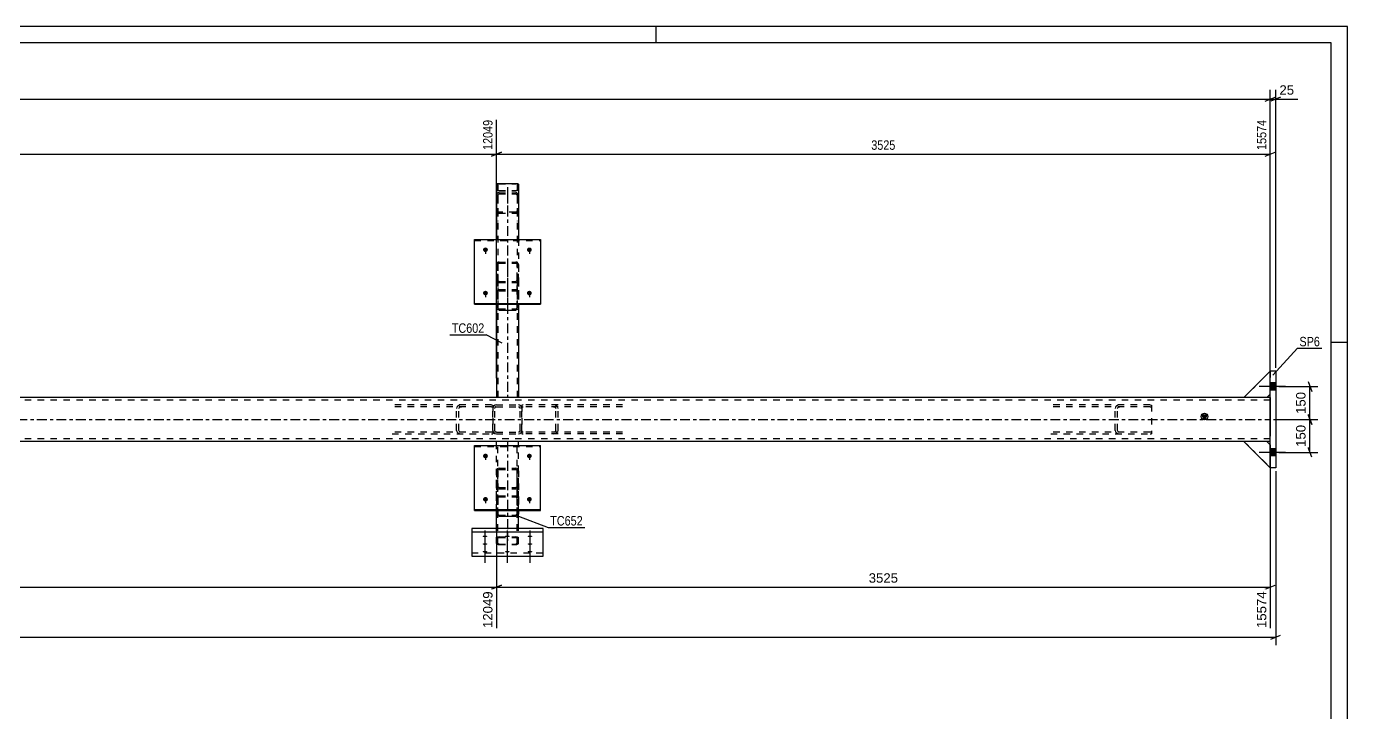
# Model space of a CAD drawing. Header units: millimetres. Extents: x -106 to 1083, y -547 to 294.
# Drawn here: x 681.8 to 1083, y 85.9 to 294.4 of the extents above; entities that cross this region are included whole.
import ezdxf

# ---------------------------------------------------------------- set-up
doc = ezdxf.new("R2010")
doc.units = ezdxf.units.MM
doc.linetypes.add('DXK_LINE_DOT2', pattern=[3.9198, 1.9599, -1.9599])
doc.linetypes.add('DXK_LINE_DOT3', pattern=[5.9187, 2.979, -0.9799, 0.9799, -0.9799])
doc.styles.add('Arial', font='ARIAL.TTF', dxfattribs={"height": 0.2})
doc.styles.add('Arial Narrow', font='ARIALN.TTF', dxfattribs={"height": 0.2})

# ---------------------------------------------------------------- blocks, each defined once
blk = doc.blocks.new('Unknown-761556658-1163')
at = {"color": 5, "linetype": 'Continuous'}
for p, q in [((1083, 294.38), (-106, 294.38)), ((873, 289.38), (873, 294.38)), ((1083, -546.62), (1083, 294.38)), ((1078, 289.38), (-101, 289.38)), ((1078, -541.62), (1078, 289.38)), ((1083, 198.38), (1078, 198.38))]:
    blk.add_line(p, q, dxfattribs=at)
blk = doc.blocks.new('Part-761556658-4941 - 4869')
at = {"color": 7, "linetype": 'DXK_LINE_DOT2'}
for p, q in [((1051.51, 181.66), (1059.51, 189.66)), ((1059.51, 189.66), (1059.51, 182.66)), ((1058.51, 181.66), (1051.51, 181.66)), ((1059.51, 182.66), (1058.51, 181.66))]:
    blk.add_line(p, q, dxfattribs=at)
blk = doc.blocks.new('Bolt-761556658-4873 - 4869')
at = {"linetype": 'Continuous'}
for points in [[(834.51, 163.19), (834.36, 163.21), (834.21, 163.25), (834.08, 163.33), (833.96, 163.42), (833.87, 163.54), (833.81, 163.67), (833.78, 163.81), (833.78, 163.96), (833.81, 164.1), (833.87, 164.23), (833.96, 164.34), (834.08, 164.44), (834.21, 164.51), (834.36, 164.56), (834.51, 164.57), (834.66, 164.56), (834.81, 164.51), (834.94, 164.44), (835.05, 164.34), (835.14, 164.23), (835.21, 164.1), (835.24, 163.96), (835.24, 163.81), (835.21, 163.67), (835.14, 163.54), (835.05, 163.42), (834.94, 163.33), (834.81, 163.25), (834.66, 163.21)], [(834.51, 150.04), (834.36, 150.05), (834.21, 150.1), (834.08, 150.17), (833.96, 150.27), (833.87, 150.38), (833.81, 150.51), (833.78, 150.66), (833.78, 150.8), (833.81, 150.94), (833.87, 151.07), (833.96, 151.19), (834.08, 151.29), (834.21, 151.36), (834.36, 151.4), (834.51, 151.42), (834.66, 151.4), (834.81, 151.36), (834.94, 151.29), (835.05, 151.19), (835.14, 151.07), (835.21, 150.94), (835.24, 150.8), (835.24, 150.66), (835.21, 150.51), (835.14, 150.38), (835.05, 150.27), (834.94, 150.17), (834.81, 150.1), (834.66, 150.05)]]:
    blk.add_hatch(color=1, dxfattribs=at).paths.add_polyline_path(points)
at = {"color": 1, "linetype": 'Continuous'}
for p, q in [((834.51, 164.45), (834.51, 162.68)), ((834.51, 151.3), (834.51, 149.52))]:
    blk.add_line(p, q, dxfattribs=at)
blk = doc.blocks.new('Part-761556658-4938 - 4869')
at = {"linetype": 'Continuous'}
blk.add_hatch(color=2, dxfattribs=at).paths.add_polyline_path([(1039.51, 174.99), (1038.71, 176.39), (1040.31, 176.39)])
at = {"color": 2, "linetype": 'Continuous'}
for p, q in [((1051.51, 181.66), (69.43, 181.66)), ((1059.51, 181.66), (1058.51, 181.66)), ((1059.51, 180.06), (1059.51, 169.92)), ((1039.51, 174.99), (1038.71, 176.39)), ((1038.71, 176.39), (1040.31, 176.39)), ((1040.31, 176.39), (1039.51, 174.99)), ((824.51, 168.32), (431.18, 168.32)), ((1051.51, 168.32), (831.18, 168.32)), ((1059.51, 168.32), (1058.51, 168.32))]:
    blk.add_line(p, q, dxfattribs=at)
at = {"color": 7, "linetype": 'DXK_LINE_DOT2'}
for p, q in [((1059.51, 180.86), (69.43, 180.86)), ((1058.51, 181.66), (1051.51, 181.66)), ((1059.51, 181.66), (1059.51, 180.06)), ((1059.51, 181.66), (1059.51, 181.19)), ((1059.51, 169.12), (69.43, 169.12)), ((1059.51, 168.32), (1059.51, 169.92)), ((831.18, 168.32), (824.51, 168.32)), ((1058.51, 168.32), (1051.51, 168.32))]:
    blk.add_line(p, q, dxfattribs=at)
at = {"color": 7, "linetype": 'DXK_LINE_DOT3'}
blk.add_line((69.43, 174.99), (1059.51, 174.99), dxfattribs=at)
at = {"color": 2, "linetype": 'Continuous'}
blk.add_circle((1039.51, 175.89), 1, dxfattribs=at)
blk = doc.blocks.new('Bolt-761556658-4876 - 4869')
at = {"linetype": 'Continuous'}
for points in [[(834.51, 225.84), (834.36, 225.86), (834.21, 225.9), (834.08, 225.97), (833.96, 226.07), (833.87, 226.19), (833.81, 226.32), (833.78, 226.46), (833.78, 226.6), (833.81, 226.74), (833.87, 226.87), (833.96, 226.99), (834.08, 227.09), (834.21, 227.16), (834.36, 227.2), (834.51, 227.22), (834.66, 227.2), (834.81, 227.16), (834.94, 227.09), (835.05, 226.99), (835.14, 226.87), (835.21, 226.74), (835.24, 226.6), (835.24, 226.46), (835.21, 226.32), (835.14, 226.19), (835.05, 226.07), (834.94, 225.97), (834.81, 225.9), (834.66, 225.86)], [(834.51, 212.69), (834.36, 212.7), (834.21, 212.74), (834.08, 212.82), (833.96, 212.91), (833.87, 213.03), (833.81, 213.16), (833.78, 213.3), (833.78, 213.45), (833.81, 213.59), (833.87, 213.72), (833.96, 213.84), (834.08, 213.93), (834.21, 214), (834.36, 214.05), (834.51, 214.06), (834.66, 214.05), (834.81, 214), (834.94, 213.93), (835.05, 213.84), (835.14, 213.72), (835.21, 213.59), (835.24, 213.45), (835.24, 213.3), (835.21, 213.16), (835.14, 213.03), (835.05, 212.91), (834.94, 212.82), (834.81, 212.74), (834.66, 212.7)]]:
    blk.add_hatch(color=1, dxfattribs=at).paths.add_polyline_path(points)
at = {"color": 1, "linetype": 'Continuous'}
for p, q in [((834.51, 227.1), (834.51, 225.32)), ((834.51, 213.94), (834.51, 212.17))]:
    blk.add_line(p, q, dxfattribs=at)
blk = doc.blocks.new('Part-761556658-4944 - 4869')
at = {"color": 2, "linetype": 'Continuous'}
for p, q in [((1051.51, 181.66), (1059.51, 189.66)), ((1058.51, 181.66), (1051.51, 181.66)), ((1059.51, 182.66), (1058.51, 181.66))]:
    blk.add_line(p, q, dxfattribs=at)
at = {"color": 7, "linetype": 'DXK_LINE_DOT2'}
blk.add_line((1059.51, 182.66), (1059.51, 189.66), dxfattribs=at)
blk = doc.blocks.new('Part-761556658-4947 - 4869')
at = {"color": 7, "linetype": 'DXK_LINE_DOT2'}
for p, q in [((1051.51, 181.66), (1059.51, 189.66)), ((1059.51, 189.66), (1059.51, 182.66)), ((1058.51, 181.66), (1051.51, 181.66)), ((1059.51, 182.66), (1058.51, 181.66))]:
    blk.add_line(p, q, dxfattribs=at)
blk = doc.blocks.new('Bolt-761556658-4885 - 4869')
at = {"linetype": 'Continuous'}
for points in [[(821.17, 225.84), (821.02, 225.86), (820.88, 225.9), (820.74, 225.97), (820.63, 226.07), (820.54, 226.19), (820.48, 226.32), (820.45, 226.46), (820.45, 226.6), (820.48, 226.74), (820.54, 226.87), (820.63, 226.99), (820.74, 227.09), (820.88, 227.16), (821.02, 227.2), (821.17, 227.22), (821.33, 227.2), (821.47, 227.16), (821.61, 227.09), (821.72, 226.99), (821.81, 226.87), (821.87, 226.74), (821.9, 226.6), (821.9, 226.46), (821.87, 226.32), (821.81, 226.19), (821.72, 226.07), (821.61, 225.97), (821.47, 225.9), (821.33, 225.86)], [(821.17, 212.69), (821.02, 212.7), (820.88, 212.74), (820.74, 212.82), (820.63, 212.91), (820.54, 213.03), (820.48, 213.16), (820.45, 213.3), (820.45, 213.45), (820.48, 213.59), (820.54, 213.72), (820.63, 213.84), (820.74, 213.93), (820.88, 214), (821.02, 214.05), (821.17, 214.06), (821.33, 214.05), (821.47, 214), (821.61, 213.93), (821.72, 213.84), (821.81, 213.72), (821.87, 213.59), (821.9, 213.45), (821.9, 213.3), (821.87, 213.16), (821.81, 213.03), (821.72, 212.91), (821.61, 212.82), (821.47, 212.74), (821.33, 212.7)]]:
    blk.add_hatch(color=1, dxfattribs=at).paths.add_polyline_path(points)
at = {"color": 1, "linetype": 'Continuous'}
for p, q in [((821.17, 227.1), (821.17, 225.32)), ((821.17, 213.94), (821.17, 212.17))]:
    blk.add_line(p, q, dxfattribs=at)
blk = doc.blocks.new('Part-761556658-4950 - 4869')
at = {"color": 7, "linetype": 'DXK_LINE_DOT2'}
for p, q in [((1058.51, 168.32), (1051.51, 168.32)), ((1051.51, 168.32), (1059.51, 160.32)), ((1059.51, 167.32), (1058.51, 168.32)), ((1059.51, 160.32), (1059.51, 167.32))]:
    blk.add_line(p, q, dxfattribs=at)
blk = doc.blocks.new('Bolt-761556658-4888 - 4869')
at = {"linetype": 'Continuous'}
for points in [[(821.17, 163.19), (821.02, 163.21), (820.88, 163.25), (820.74, 163.33), (820.63, 163.42), (820.54, 163.54), (820.48, 163.67), (820.45, 163.81), (820.45, 163.96), (820.48, 164.1), (820.54, 164.23), (820.63, 164.34), (820.74, 164.44), (820.88, 164.51), (821.02, 164.56), (821.17, 164.57), (821.33, 164.56), (821.47, 164.51), (821.61, 164.44), (821.72, 164.34), (821.81, 164.23), (821.87, 164.1), (821.9, 163.96), (821.9, 163.81), (821.87, 163.67), (821.81, 163.54), (821.72, 163.42), (821.61, 163.33), (821.47, 163.25), (821.33, 163.21)], [(821.17, 150.04), (821.02, 150.05), (820.88, 150.1), (820.74, 150.17), (820.63, 150.27), (820.54, 150.38), (820.48, 150.51), (820.45, 150.66), (820.45, 150.8), (820.48, 150.94), (820.54, 151.07), (820.63, 151.19), (820.74, 151.29), (820.88, 151.36), (821.02, 151.4), (821.17, 151.42), (821.33, 151.4), (821.47, 151.36), (821.61, 151.29), (821.72, 151.19), (821.81, 151.07), (821.87, 150.94), (821.9, 150.8), (821.9, 150.66), (821.87, 150.51), (821.81, 150.38), (821.72, 150.27), (821.61, 150.17), (821.47, 150.1), (821.33, 150.05)]]:
    blk.add_hatch(color=1, dxfattribs=at).paths.add_polyline_path(points)
at = {"color": 1, "linetype": 'Continuous'}
for p, q in [((821.17, 164.45), (821.17, 162.68)), ((821.17, 151.3), (821.17, 149.52))]:
    blk.add_line(p, q, dxfattribs=at)
blk = doc.blocks.new('Bolt-761556658-4891 - 4869')
at = {"linetype": 'Continuous'}
for points in [[(821.01, 139.73), (821.16, 139.72), (821.31, 139.7), (821.44, 139.68), (821.55, 139.64), (821.64, 139.6), (821.71, 139.55), (821.74, 139.5), (821.74, 139.45), (821.71, 139.4), (821.64, 139.35), (821.55, 139.31), (821.44, 139.27), (821.31, 139.25), (821.16, 139.23), (821.01, 139.22), (820.86, 139.23), (820.71, 139.25), (820.58, 139.27), (820.46, 139.31), (820.37, 139.35), (820.31, 139.4), (820.28, 139.45), (820.28, 139.5), (820.31, 139.55), (820.37, 139.6), (820.46, 139.64), (820.58, 139.68), (820.71, 139.7), (820.86, 139.72)], [(821.01, 137.38), (821.16, 137.37), (821.31, 137.35), (821.44, 137.33), (821.55, 137.29), (821.64, 137.25), (821.71, 137.2), (821.74, 137.15), (821.74, 137.1), (821.71, 137.05), (821.64, 137), (821.55, 136.96), (821.44, 136.92), (821.31, 136.9), (821.16, 136.88), (821.01, 136.88), (820.86, 136.88), (820.71, 136.9), (820.58, 136.92), (820.46, 136.96), (820.37, 137), (820.31, 137.05), (820.28, 137.1), (820.28, 137.15), (820.31, 137.2), (820.37, 137.25), (820.46, 137.29), (820.58, 137.33), (820.71, 137.35), (820.86, 137.37)], [(827.81, 139.73), (827.96, 139.72), (828.11, 139.7), (828.24, 139.68), (828.35, 139.64), (828.44, 139.6), (828.51, 139.55), (828.54, 139.5), (828.54, 139.45), (828.51, 139.4), (828.44, 139.35), (828.35, 139.31), (828.24, 139.27), (828.11, 139.25), (827.96, 139.23), (827.81, 139.22), (827.66, 139.23), (827.51, 139.25), (827.38, 139.27), (827.26, 139.31), (827.17, 139.35), (827.11, 139.4), (827.08, 139.45), (827.08, 139.5), (827.11, 139.55), (827.17, 139.6), (827.26, 139.64), (827.38, 139.68), (827.51, 139.7), (827.66, 139.72)], [(834.68, 139.73), (834.83, 139.72), (834.97, 139.7), (835.11, 139.68), (835.22, 139.64), (835.31, 139.6), (835.37, 139.55), (835.4, 139.5), (835.4, 139.45), (835.37, 139.4), (835.31, 139.35), (835.22, 139.31), (835.11, 139.27), (834.97, 139.25), (834.83, 139.23), (834.68, 139.22), (834.52, 139.23), (834.38, 139.25), (834.24, 139.27), (834.13, 139.31), (834.04, 139.35), (833.98, 139.4), (833.95, 139.45), (833.95, 139.5), (833.98, 139.55), (834.04, 139.6), (834.13, 139.64), (834.24, 139.68), (834.38, 139.7), (834.52, 139.72)], [(834.68, 137.38), (834.83, 137.37), (834.97, 137.35), (835.11, 137.33), (835.22, 137.29), (835.31, 137.25), (835.37, 137.2), (835.4, 137.15), (835.4, 137.1), (835.37, 137.05), (835.31, 137), (835.22, 136.96), (835.11, 136.92), (834.97, 136.9), (834.83, 136.88), (834.68, 136.88), (834.52, 136.88), (834.38, 136.9), (834.24, 136.92), (834.13, 136.96), (834.04, 137), (833.98, 137.05), (833.95, 137.1), (833.95, 137.15), (833.98, 137.2), (834.04, 137.25), (834.13, 137.29), (834.24, 137.33), (834.38, 137.35), (834.52, 137.37)], [(821.01, 135.05), (821.16, 135.05), (821.31, 135.03), (821.44, 135), (821.55, 134.97), (821.64, 134.93), (821.71, 134.88), (821.74, 134.83), (821.74, 134.77), (821.71, 134.72), (821.64, 134.67), (821.55, 134.63), (821.44, 134.6), (821.31, 134.57), (821.16, 134.55), (821.01, 134.55), (820.86, 134.55), (820.71, 134.57), (820.58, 134.6), (820.46, 134.63), (820.37, 134.67), (820.31, 134.72), (820.28, 134.77), (820.28, 134.83), (820.31, 134.88), (820.37, 134.93), (820.46, 134.97), (820.58, 135), (820.71, 135.03), (820.86, 135.05)], [(827.81, 135.05), (827.96, 135.05), (828.11, 135.03), (828.24, 135), (828.35, 134.97), (828.44, 134.93), (828.51, 134.88), (828.54, 134.83), (828.54, 134.77), (828.51, 134.72), (828.44, 134.67), (828.35, 134.63), (828.24, 134.6), (828.11, 134.57), (827.96, 134.55), (827.81, 134.55), (827.66, 134.55), (827.51, 134.57), (827.38, 134.6), (827.26, 134.63), (827.17, 134.67), (827.11, 134.72), (827.08, 134.77), (827.08, 134.83), (827.11, 134.88), (827.17, 134.93), (827.26, 134.97), (827.38, 135), (827.51, 135.03), (827.66, 135.05)], [(834.68, 135.05), (834.83, 135.05), (834.97, 135.03), (835.11, 135), (835.22, 134.97), (835.31, 134.93), (835.37, 134.88), (835.4, 134.83), (835.4, 134.77), (835.37, 134.72), (835.31, 134.67), (835.22, 134.63), (835.11, 134.6), (834.97, 134.57), (834.83, 134.55), (834.68, 134.55), (834.52, 134.55), (834.38, 134.57), (834.24, 134.6), (834.13, 134.63), (834.04, 134.67), (833.98, 134.72), (833.95, 134.77), (833.95, 134.83), (833.98, 134.88), (834.04, 134.93), (834.13, 134.97), (834.24, 135), (834.38, 135.03), (834.52, 135.05)]]:
    blk.add_hatch(color=1, dxfattribs=at).paths.add_polyline_path(points)
at = {"color": 1, "linetype": 'Continuous'}
for p, q in [((821.01, 141.29), (821.01, 136.09)), ((827.81, 141.29), (827.81, 136.09)), ((834.68, 141.29), (834.68, 136.09)), ((821.01, 138.94), (821.01, 133.74)), ((821.01, 136.62), (821.01, 131.42)), ((827.81, 136.62), (827.81, 131.42)), ((834.68, 138.94), (834.68, 133.74)), ((834.68, 136.62), (834.68, 131.42))]:
    blk.add_line(p, q, dxfattribs=at)
blk = doc.blocks.new('Bolt-761556658-4895 - 4869')
at = {"linetype": 'Continuous'}
for points in [[(1059.51, 186.09), (1059.51, 183.89), (1061.17, 183.89), (1061.17, 186.09)], [(1059.51, 186.09), (1059.51, 183.89), (1061.17, 183.89), (1061.17, 186.09)], [(1059.51, 166.09), (1059.51, 163.89), (1061.17, 163.89), (1061.17, 166.09)], [(1059.51, 166.09), (1059.51, 163.89), (1061.17, 163.89), (1061.17, 166.09)]]:
    blk.add_hatch(color=1, dxfattribs=at).paths.add_polyline_path(points)
at = {"color": 1, "linetype": 'Continuous'}
for p, q in [((1064.11, 184.99), (1056.17, 184.99)), ((1064.11, 184.99), (1056.17, 184.99)), ((1061.17, 186.09), (1059.51, 186.09)), ((1061.17, 186.09), (1059.51, 186.09)), ((1061.17, 183.89), (1059.51, 183.89)), ((1061.17, 183.89), (1059.51, 183.89)), ((1064.11, 164.99), (1056.17, 164.99)), ((1064.11, 164.99), (1056.17, 164.99)), ((1061.17, 166.09), (1059.51, 166.09)), ((1061.17, 166.09), (1059.51, 166.09)), ((1061.17, 163.89), (1059.51, 163.89)), ((1061.17, 163.89), (1059.51, 163.89))]:
    blk.add_line(p, q, dxfattribs=at)
blk = doc.blocks.new('Part-761556658-4953 - 4869')
at = {"color": 2, "linetype": 'Continuous'}
for p, q in [((1058.51, 168.32), (1051.51, 168.32)), ((1051.51, 168.32), (1059.51, 160.32)), ((1059.51, 167.32), (1058.51, 168.32))]:
    blk.add_line(p, q, dxfattribs=at)
at = {"color": 7, "linetype": 'DXK_LINE_DOT2'}
blk.add_line((1059.51, 160.32), (1059.51, 167.32), dxfattribs=at)
blk = doc.blocks.new('Part-761556658-4956 - 4869')
at = {"color": 7, "linetype": 'DXK_LINE_DOT2'}
for p, q in [((1058.51, 168.32), (1051.51, 168.32)), ((1051.51, 168.32), (1059.51, 160.32)), ((1059.51, 167.32), (1058.51, 168.32)), ((1059.51, 160.32), (1059.51, 167.32))]:
    blk.add_line(p, q, dxfattribs=at)
blk = doc.blocks.new('Part-761556658-5033 - 4869')
at = {"color": 2, "linetype": 'Continuous'}
for p, q in [((831.18, 168.32), (824.51, 168.32)), ((824.51, 167.02), (824.51, 168.32)), ((831.18, 167.02), (831.18, 168.32)), ((824.51, 141.84), (824.51, 146.31)), ((831.18, 141.84), (831.18, 147.32))]:
    blk.add_line(p, q, dxfattribs=at)
at = {"color": 7, "linetype": 'DXK_LINE_DOT2'}
for p, q in [((824.51, 146.31), (824.51, 167.02)), ((824.91, 137.27), (824.91, 168.32)), ((830.78, 137.27), (830.78, 168.32)), ((831.18, 147.32), (831.18, 167.02)), ((824.51, 137.27), (824.51, 141.84)), ((831.18, 137.27), (831.18, 141.84)), ((824.57, 139.11), (824.51, 139.01)), ((824.51, 137.27), (824.57, 137.17)), ((824.74, 139.2), (824.57, 139.11)), ((824.57, 137.17), (824.74, 137.08)), ((825, 139.26), (824.74, 139.2)), ((824.74, 137.08), (825, 137.02)), ((824.91, 139.01), (824.94, 139.06)), ((824.94, 137.22), (824.91, 137.27)), ((824.94, 139.06), (825.03, 139.1)), ((825.03, 137.18), (824.94, 137.22)), ((825.31, 139.28), (825, 139.26)), ((825, 137.02), (825.31, 137)), ((825.03, 139.1), (825.16, 139.13)), ((825.16, 137.15), (825.03, 137.18)), ((825.16, 139.13), (825.31, 139.14)), ((825.31, 137.14), (825.16, 137.15)), ((825.31, 139.28), (830.38, 139.28)), ((825.31, 139.14), (830.38, 139.14)), ((825.31, 137.14), (830.38, 137.14)), ((825.31, 137), (830.38, 137)), ((830.68, 139.26), (830.38, 139.28)), ((830.38, 139.14), (830.53, 139.13)), ((830.53, 137.15), (830.38, 137.14)), ((830.38, 137), (830.68, 137.02)), ((830.53, 139.13), (830.66, 139.1)), ((830.66, 137.18), (830.53, 137.15)), ((830.66, 139.1), (830.74, 139.06)), ((830.74, 137.22), (830.66, 137.18)), ((830.94, 139.2), (830.68, 139.26)), ((830.68, 137.02), (830.94, 137.08)), ((830.74, 139.06), (830.78, 139.01)), ((830.78, 137.27), (830.74, 137.22)), ((831.11, 139.11), (830.94, 139.2)), ((830.94, 137.08), (831.11, 137.17)), ((831.18, 139.01), (831.11, 139.11)), ((831.11, 137.17), (831.18, 137.27))]:
    blk.add_line(p, q, dxfattribs=at)
at = {"color": 7, "linetype": 'DXK_LINE_DOT3'}
blk.add_line((827.84, 168.32), (827.84, 138.14), dxfattribs=at)
blk = doc.blocks.new('Part-761556658-4970 - 4869')
at = {"color": 2, "linetype": 'Continuous'}
for p, q in [((817.84, 167.02), (837.84, 167.02)), ((817.84, 147.32), (817.84, 167.02)), ((837.84, 147.6), (837.84, 167.02)), ((817.84, 147.6), (837.84, 147.6)), ((817.84, 147.32), (837.84, 147.32)), ((837.84, 147.32), (837.84, 147.6))]:
    blk.add_line(p, q, dxfattribs=at)
at = {"color": 7, "linetype": 'DXK_LINE_DOT2'}
blk.add_line((817.84, 166.74), (837.84, 166.74), dxfattribs=at)
blk = doc.blocks.new('Part-761556658-4973 - 4869')
at = {"color": 2, "linetype": 'Continuous'}
for p, q in [((817.84, 209.97), (817.84, 229.66)), ((817.84, 229.66), (837.84, 229.66)), ((837.84, 229.66), (837.84, 209.97)), ((817.84, 210.24), (837.84, 210.24)), ((817.84, 209.97), (837.84, 209.97))]:
    blk.add_line(p, q, dxfattribs=at)
at = {"color": 7, "linetype": 'DXK_LINE_DOT2'}
blk.add_line((817.84, 229.39), (837.84, 229.39), dxfattribs=at)
blk = doc.blocks.new('Part-761556658-4976 - 4869')
at = {"color": 2, "linetype": 'Continuous'}
for p, q in [((838.68, 141.84), (817.01, 141.84)), ((817.01, 141.84), (817.01, 133.43)), ((817.01, 140.84), (838.68, 140.84)), ((838.68, 133.43), (838.68, 141.84)), ((817.01, 133.43), (838.68, 133.43))]:
    blk.add_line(p, q, dxfattribs=at)
at = {"color": 7, "linetype": 'DXK_LINE_DOT2'}
blk.add_line((817.01, 134.43), (838.68, 134.43), dxfattribs=at)
blk = doc.blocks.new('Part-761556658-4988 - 4869')
at = {"color": 2, "linetype": 'Continuous'}
for p, q in [((1059.51, 160.32), (1059.51, 189.66)), ((1061.17, 189.66), (1059.51, 189.66)), ((1061.17, 189.66), (1061.17, 160.32)), ((1061.17, 160.32), (1059.51, 160.32))]:
    blk.add_line(p, q, dxfattribs=at)
blk = doc.blocks.new('Part-761556658-4995 - 4869')
at = {"color": 7, "linetype": 'DXK_LINE_DOT2'}
for p, q in [((824.57, 243.4), (824.51, 243.11)), ((824.51, 243.11), (824.51, 235.17)), ((824.74, 243.65), (824.57, 243.4)), ((825, 243.81), (824.74, 243.65)), ((824.91, 243.11), (824.94, 243.26)), ((824.91, 243.11), (824.91, 235.17)), ((824.94, 243.26), (825.03, 243.38)), ((825.31, 243.87), (825, 243.81)), ((825.03, 243.38), (825.16, 243.46)), ((825.16, 243.46), (825.31, 243.49)), ((825.31, 243.87), (830.38, 243.87)), ((825.31, 243.49), (830.38, 243.49)), ((830.68, 243.81), (830.38, 243.87)), ((830.38, 243.49), (830.53, 243.46)), ((830.53, 243.46), (830.66, 243.38)), ((830.66, 243.38), (830.74, 243.26)), ((830.94, 243.65), (830.68, 243.81)), ((830.74, 243.26), (830.78, 243.11)), ((830.78, 243.11), (830.78, 235.17)), ((831.11, 243.4), (830.94, 243.65)), ((831.18, 243.11), (831.11, 243.4)), ((831.18, 243.11), (831.18, 235.17)), ((824.51, 238.35), (824.57, 238.06)), ((824.57, 238.06), (824.74, 237.82)), ((824.74, 237.82), (825, 237.66)), ((824.94, 238.21), (824.91, 238.35)), ((825.03, 238.08), (824.94, 238.21)), ((825, 237.66), (825.31, 237.6)), ((825.16, 238), (825.03, 238.08)), ((825.31, 237.97), (825.16, 238)), ((830.38, 237.97), (825.31, 237.97)), ((825.31, 237.6), (830.38, 237.6)), ((830.53, 238), (830.38, 237.97)), ((830.38, 237.6), (830.68, 237.66)), ((830.66, 238.08), (830.53, 238)), ((830.74, 238.21), (830.66, 238.08)), ((830.68, 237.66), (830.94, 237.82)), ((830.78, 238.35), (830.74, 238.21)), ((830.94, 237.82), (831.11, 238.06)), ((831.11, 238.06), (831.18, 238.35))]:
    blk.add_line(p, q, dxfattribs=at)
at = {"color": 7, "linetype": 'DXK_LINE_DOT3'}
blk.add_line((827.84, 243.91), (827.84, 237.84), dxfattribs=at)
blk = doc.blocks.new('Part-761556658-5010 - 4869')
at = {"color": 2, "linetype": 'Continuous'}
for p, q in [((824.51, 246.42), (824.57, 246.53)), ((824.51, 246.42), (824.51, 229.66)), ((824.57, 246.53), (824.74, 246.61)), ((824.74, 246.61), (825, 246.67)), ((825, 246.67), (825.31, 246.69)), ((825.31, 246.69), (830.38, 246.69)), ((830.38, 246.69), (830.68, 246.67)), ((830.68, 246.67), (830.94, 246.61)), ((830.94, 246.61), (831.11, 246.53)), ((831.11, 246.53), (831.18, 246.42)), ((831.18, 246.42), (831.18, 229.66)), ((824.51, 208.97), (824.51, 181.66)), ((831.18, 209.97), (831.18, 181.66))]:
    blk.add_line(p, q, dxfattribs=at)
at = {"color": 7, "linetype": 'DXK_LINE_DOT2'}
for p, q in [((824.94, 246.47), (824.91, 246.42)), ((824.91, 246.42), (824.91, 181.66)), ((825.03, 246.52), (824.94, 246.47)), ((825.16, 246.55), (825.03, 246.52)), ((825.31, 246.56), (825.16, 246.55)), ((825.31, 246.56), (830.38, 246.56)), ((830.53, 246.55), (830.38, 246.56)), ((830.66, 246.52), (830.53, 246.55)), ((830.74, 246.47), (830.66, 246.52)), ((830.78, 246.42), (830.74, 246.47)), ((830.78, 246.42), (830.78, 181.66)), ((824.57, 244.59), (824.51, 244.69)), ((824.74, 244.5), (824.57, 244.59)), ((825, 244.44), (824.74, 244.5)), ((824.91, 244.69), (824.94, 244.64)), ((824.94, 244.64), (825.03, 244.59)), ((825.31, 244.42), (825, 244.44)), ((825.03, 244.59), (825.16, 244.56)), ((825.16, 244.56), (825.31, 244.55)), ((825.31, 244.55), (830.38, 244.55)), ((825.31, 244.42), (830.38, 244.42)), ((830.38, 244.55), (830.53, 244.56)), ((830.68, 244.44), (830.38, 244.42)), ((830.53, 244.56), (830.66, 244.59)), ((830.66, 244.59), (830.68, 244.61)), ((830.68, 244.61), (830.74, 244.64)), ((830.94, 244.5), (830.68, 244.44)), ((830.74, 244.64), (830.78, 244.69)), ((831.11, 244.59), (830.94, 244.5)), ((831.18, 244.69), (831.11, 244.59)), ((824.51, 208.97), (824.51, 229.66)), ((831.18, 229.66), (831.18, 209.97)), ((824.51, 217.29), (824.51, 208.97)), ((831.18, 181.66), (824.51, 181.66))]:
    blk.add_line(p, q, dxfattribs=at)
at = {"color": 7, "linetype": 'DXK_LINE_DOT3'}
blk.add_line((827.84, 245.56), (827.84, 181.66), dxfattribs=at)
blk = doc.blocks.new('Part-761556658-5040 - 4869')
at = {"color": 7, "linetype": 'DXK_LINE_DOT2'}
for p, q in [((823.51, 178.73), (823.43, 178.32)), ((823.43, 171.66), (823.43, 178.32)), ((823.97, 178.32), (824.01, 178.53)), ((823.97, 171.66), (823.97, 178.32)), ((824.5, 179.39), (824.09, 179.31)), ((824.3, 178.82), (824.5, 178.86)), ((824.5, 179.39), (831.17, 179.39)), ((824.5, 178.86), (831.17, 178.86)), ((831.57, 179.31), (831.17, 179.39)), ((831.17, 178.86), (831.37, 178.82)), ((831.66, 178.53), (831.7, 178.32)), ((831.7, 171.66), (831.7, 178.32)), ((832.23, 178.32), (832.15, 178.73)), ((832.23, 171.66), (832.23, 178.32)), ((823.43, 171.66), (823.51, 171.25)), ((824.01, 171.45), (823.97, 171.66)), ((824.09, 170.67), (824.5, 170.59)), ((824.5, 171.12), (824.3, 171.16)), ((824.5, 171.12), (831.17, 171.12)), ((824.5, 170.59), (831.17, 170.59)), ((831.37, 171.16), (831.17, 171.12)), ((831.17, 170.59), (831.57, 170.67)), ((831.7, 171.66), (831.66, 171.45)), ((832.15, 171.25), (832.23, 171.66))]:
    blk.add_line(p, q, dxfattribs=at)
for centre, radius, start, end in [((824.5, 178.32), 1.07, 112.5, 157.5), ((824.5, 178.32), 0.533, 112.5, 157.5), ((831.17, 178.32), 0.533, 22.5, 67.5), ((831.17, 178.32), 1.07, 22.5, 67.5), ((824.5, 171.66), 1.07, 202.5, 247.5), ((824.5, 171.66), 0.533, 202.5, 247.5), ((831.17, 171.66), 0.533, 292.5, 337.5), ((831.17, 171.66), 1.07, 292.5, 337.5)]:
    blk.add_arc(centre, radius, start, end, dxfattribs=at)
blk = doc.blocks.new('Part-761556658-5045 - 4869')
at = {"color": 7, "linetype": 'DXK_LINE_DOT2'}
for p, q in [((832.66, 179.39), (832.23, 179.33)), ((832.23, 179.33), (832.23, 170.65)), ((832.23, 178.74), (832.38, 178.82)), ((832.38, 178.82), (832.66, 178.86)), ((862.82, 179.39), (832.66, 179.39)), ((862.82, 178.86), (832.66, 178.86)), ((842.37, 179.31), (841.81, 179.39)), ((841.81, 178.86), (842.09, 178.82)), ((842.49, 178.53), (842.54, 178.32)), ((842.54, 171.66), (842.54, 178.32)), ((843.28, 178.32), (843.16, 178.73)), ((843.28, 171.66), (843.28, 178.32)), ((832.38, 171.16), (832.23, 171.23)), ((832.23, 170.65), (832.66, 170.59)), ((832.66, 171.12), (832.38, 171.16)), ((862.82, 171.12), (832.66, 171.12)), ((862.82, 170.59), (832.66, 170.59)), ((842.09, 171.16), (841.81, 171.12)), ((841.81, 170.59), (842.37, 170.67)), ((842.54, 171.66), (842.49, 171.45)), ((843.16, 171.25), (843.28, 171.66))]:
    blk.add_line(p, q, dxfattribs=at)
for centre, radius, start, end in [((841.92, 178.17), 0.668, 32.4106, 75.4454), ((842.04, 178.01), 1.34, 32.4106, 75.4454), ((841.92, 171.81), 0.668, 284.5546, 327.5894), ((842.04, 171.96), 1.34, 284.5546, 327.5894)]:
    blk.add_arc(centre, radius, start, end, dxfattribs=at)
blk = doc.blocks.new('Part-761556658-5046 - 4869')
at = {"color": 7, "linetype": 'DXK_LINE_DOT2'}
for p, q in [((1023, 179.39), (992.85, 179.39)), ((1023, 178.86), (992.85, 178.86)), ((1012.5, 178.73), (1012.39, 178.32)), ((1012.39, 171.66), (1012.39, 178.32)), ((1013.12, 178.32), (1013.18, 178.53)), ((1013.12, 171.66), (1013.12, 178.32)), ((1013.85, 179.39), (1013.29, 179.31)), ((1013.57, 178.82), (1013.85, 178.86)), ((1023, 179.39), (1023.43, 179.33)), ((1023, 178.86), (1023.28, 178.82)), ((1023.28, 178.82), (1023.43, 178.74)), ((1023.43, 179.33), (1023.43, 170.65)), ((1023, 171.12), (992.85, 171.12)), ((992.85, 170.59), (1023, 170.59)), ((1012.39, 171.66), (1012.5, 171.25)), ((1013.18, 171.45), (1013.12, 171.66)), ((1013.29, 170.67), (1013.85, 170.59)), ((1013.85, 171.12), (1013.57, 171.16)), ((1023.28, 171.16), (1023, 171.12)), ((1023, 170.59), (1023.43, 170.65)), ((1023.43, 171.24), (1023.28, 171.16))]:
    blk.add_line(p, q, dxfattribs=at)
for centre, radius, start, end in [((1013.63, 178.01), 1.34, 104.5547, 147.5895), ((1013.74, 178.17), 0.668, 104.5547, 147.5895), ((1013.63, 171.96), 1.34, 212.4105, 255.4453), ((1013.74, 171.81), 0.668, 212.4105, 255.4453)]:
    blk.add_arc(centre, radius, start, end, dxfattribs=at)
blk = doc.blocks.new('Part-761556658-5048 - 4869')
at = {"color": 7, "linetype": 'DXK_LINE_DOT2'}
for p, q in [((823.01, 179.39), (792.85, 179.39)), ((823.01, 178.86), (792.85, 178.86)), ((812.5, 178.73), (812.39, 178.32)), ((812.39, 171.66), (812.39, 178.32)), ((813.12, 178.32), (813.18, 178.53)), ((813.12, 171.66), (813.12, 178.32)), ((813.85, 179.39), (813.29, 179.31)), ((813.57, 178.82), (813.85, 178.86)), ((823.01, 179.39), (823.43, 179.33)), ((823.01, 178.86), (823.29, 178.82)), ((823.29, 178.82), (823.43, 178.74)), ((823.43, 179.33), (823.43, 170.65)), ((823.01, 171.12), (792.85, 171.12)), ((792.85, 170.59), (823.01, 170.59)), ((812.39, 171.66), (812.5, 171.25)), ((813.18, 171.45), (813.12, 171.66)), ((813.29, 170.67), (813.85, 170.59)), ((813.85, 171.12), (813.57, 171.16)), ((823.29, 171.16), (823.01, 171.12)), ((823.01, 170.59), (823.43, 170.65)), ((823.43, 171.23), (823.29, 171.16))]:
    blk.add_line(p, q, dxfattribs=at)
for centre, radius, start, end in [((813.63, 178.01), 1.34, 104.5546, 147.5894), ((813.74, 178.17), 0.668, 104.5546, 147.5894), ((813.63, 171.96), 1.34, 212.4106, 255.4454), ((813.74, 171.81), 0.668, 212.4106, 255.4454)]:
    blk.add_arc(centre, radius, start, end, dxfattribs=at)
blk = doc.blocks.new('Part-761556658-5056 - 4869')
at = {"color": 7, "linetype": 'DXK_LINE_DOT2'}
for p, q in [((824.57, 222.35), (824.51, 222.06)), ((824.51, 217.3), (824.51, 222.06)), ((824.51, 222.06), (824.51, 213.73)), ((824.74, 222.59), (824.57, 222.35)), ((825, 222.76), (824.74, 222.59)), ((824.91, 222.06), (824.94, 222.2)), ((824.91, 217.3), (824.91, 222.06)), ((824.91, 222.06), (824.91, 213.73)), ((824.94, 222.2), (825.02, 222.33)), ((825.31, 222.81), (825, 222.76)), ((825.02, 222.33), (825.15, 222.41)), ((825.15, 222.41), (825.31, 222.44)), ((825.31, 222.81), (830.37, 222.81)), ((825.31, 222.44), (830.37, 222.44)), ((830.68, 222.76), (830.37, 222.81)), ((830.37, 222.44), (830.53, 222.41)), ((830.53, 222.41), (830.66, 222.33)), ((830.66, 222.33), (830.74, 222.2)), ((830.94, 222.59), (830.68, 222.76)), ((830.74, 222.2), (830.77, 222.06)), ((830.77, 217.3), (830.77, 222.06)), ((830.78, 213.73), (830.77, 222.06)), ((831.11, 222.35), (830.94, 222.59)), ((831.17, 222.06), (831.11, 222.35)), ((831.17, 217.3), (831.17, 222.06)), ((831.17, 222.06), (831.18, 213.73)), ((824.51, 217.3), (824.51, 209.97)), ((824.51, 217.3), (824.57, 217.01)), ((824.57, 217.01), (824.74, 216.77)), ((824.74, 216.77), (825, 216.61)), ((824.91, 217.3), (824.91, 208.97)), ((824.94, 217.16), (824.91, 217.3)), ((825.02, 217.03), (824.94, 217.16)), ((825.15, 216.95), (825.02, 217.03)), ((825.31, 216.92), (825.15, 216.95)), ((825.31, 216.92), (830.37, 216.92)), ((830.53, 216.95), (830.37, 216.92)), ((830.66, 217.03), (830.53, 216.95)), ((830.74, 217.16), (830.66, 217.03)), ((830.68, 216.61), (830.94, 216.77)), ((830.77, 217.3), (830.74, 217.16)), ((830.77, 217.3), (830.78, 208.97)), ((830.94, 216.77), (831.11, 217.01)), ((831.11, 217.01), (831.17, 217.3)), ((831.17, 217.3), (831.17, 209.97)), ((824.51, 213.73), (824.57, 214.02)), ((824.51, 213.73), (824.51, 208.97)), ((824.57, 214.02), (824.74, 214.26)), ((824.74, 214.26), (825, 214.42)), ((824.94, 213.87), (824.91, 213.73)), ((824.91, 213.73), (824.91, 208.97)), ((825.03, 213.99), (824.94, 213.87)), ((825, 216.61), (825.31, 216.55)), ((825, 214.42), (825.31, 214.48)), ((825.16, 214.07), (825.03, 213.99)), ((825.31, 214.1), (825.16, 214.07)), ((825.31, 216.55), (830.37, 216.55)), ((825.31, 214.48), (830.38, 214.48)), ((825.31, 214.1), (830.38, 214.1)), ((830.37, 216.55), (830.68, 216.61)), ((830.38, 214.48), (830.68, 214.42)), ((830.53, 214.07), (830.38, 214.1)), ((830.66, 213.99), (830.53, 214.07)), ((830.74, 213.87), (830.66, 213.99)), ((830.68, 214.42), (830.94, 214.26)), ((830.78, 213.73), (830.74, 213.87)), ((830.78, 208.97), (830.78, 213.73)), ((830.94, 214.26), (831.11, 214.02)), ((831.11, 214.02), (831.18, 213.73)), ((831.18, 213.73), (831.18, 208.97)), ((824.91, 208.97), (824.94, 208.82)), ((824.94, 208.82), (825.03, 208.7)), ((825.03, 208.7), (825.16, 208.62)), ((830.53, 208.62), (830.66, 208.7)), ((830.66, 208.7), (830.74, 208.82)), ((830.74, 208.82), (830.78, 208.97)), ((825.16, 208.62), (825.31, 208.59)), ((825.31, 208.59), (830.38, 208.59)), ((830.38, 208.59), (830.53, 208.62))]:
    blk.add_line(p, q, dxfattribs=at)
at = {"color": 7, "linetype": 'DXK_LINE_DOT3'}
blk.add_line((827.84, 223.1), (827.84, 207.93), dxfattribs=at)
at = {"color": 2, "linetype": 'Continuous'}
for p, q in [((824.51, 209.97), (824.51, 208.97)), ((824.57, 208.68), (824.51, 208.97)), ((824.74, 208.43), (824.57, 208.68)), ((831.11, 208.68), (830.94, 208.43)), ((831.18, 208.97), (831.11, 208.68)), ((831.17, 209.97), (831.18, 208.97)), ((825, 208.27), (824.74, 208.43)), ((825.31, 208.21), (825, 208.27)), ((825.31, 208.21), (830.38, 208.21)), ((830.68, 208.27), (830.38, 208.21)), ((830.94, 208.43), (830.68, 208.27))]:
    blk.add_line(p, q, dxfattribs=at)
blk = doc.blocks.new('Part-761556658-5057 - 4869')
at = {"color": 7, "linetype": 'DXK_LINE_DOT2'}
for p, q in [((824.57, 159.7), (824.51, 159.41)), ((824.51, 154.65), (824.51, 159.41)), ((824.51, 159.41), (824.51, 151.07)), ((824.74, 159.95), (824.57, 159.7)), ((825, 160.11), (824.74, 159.95)), ((824.91, 159.41), (824.94, 159.56)), ((824.91, 154.65), (824.91, 159.41)), ((824.91, 159.41), (824.91, 151.07)), ((824.94, 159.56), (825.02, 159.68)), ((825.31, 160.17), (825, 160.11)), ((825.02, 159.68), (825.15, 159.76)), ((825.15, 159.76), (825.31, 159.79)), ((825.31, 160.17), (830.37, 160.17)), ((825.31, 159.79), (830.37, 159.79)), ((830.68, 160.11), (830.37, 160.17)), ((830.37, 159.79), (830.53, 159.76)), ((830.53, 159.76), (830.66, 159.68)), ((830.66, 159.68), (830.74, 159.56)), ((830.94, 159.95), (830.68, 160.11)), ((830.74, 159.56), (830.77, 159.41)), ((830.77, 154.65), (830.77, 159.41)), ((830.78, 151.07), (830.77, 159.41)), ((831.11, 159.7), (830.94, 159.95)), ((831.17, 159.41), (831.11, 159.7)), ((831.17, 154.65), (831.17, 159.41)), ((831.17, 159.41), (831.18, 151.07)), ((824.51, 147.32), (824.51, 154.65)), ((824.51, 154.65), (824.57, 154.37)), ((824.57, 154.37), (824.74, 154.12)), ((824.74, 154.12), (825, 153.96)), ((824.91, 146.31), (824.91, 154.65)), ((824.94, 154.51), (824.91, 154.65)), ((825.02, 154.39), (824.94, 154.51)), ((825, 153.96), (825.31, 153.9)), ((825.15, 154.31), (825.02, 154.39)), ((825.31, 154.28), (825.15, 154.31)), ((825.31, 154.28), (830.37, 154.28)), ((825.31, 153.9), (830.37, 153.9)), ((830.53, 154.31), (830.37, 154.28)), ((830.37, 153.9), (830.68, 153.96)), ((830.66, 154.39), (830.53, 154.31)), ((830.74, 154.51), (830.66, 154.39)), ((830.68, 153.96), (830.94, 154.12)), ((830.77, 154.65), (830.74, 154.51)), ((830.77, 154.65), (830.78, 146.31)), ((830.94, 154.12), (831.11, 154.37)), ((831.11, 154.37), (831.17, 154.65)), ((831.17, 147.32), (831.17, 154.65)), ((824.51, 151.07), (824.57, 151.36)), ((824.51, 151.07), (824.51, 146.31)), ((824.57, 151.36), (824.74, 151.61)), ((824.74, 151.61), (825, 151.77)), ((824.94, 151.22), (824.91, 151.07)), ((824.91, 151.07), (824.91, 146.31)), ((825.03, 151.34), (824.94, 151.22)), ((825, 151.77), (825.31, 151.83)), ((825.16, 151.42), (825.03, 151.34)), ((825.31, 151.45), (825.16, 151.42)), ((825.31, 151.83), (830.38, 151.83)), ((825.31, 151.45), (830.38, 151.45)), ((830.38, 151.83), (830.68, 151.77)), ((830.53, 151.42), (830.38, 151.45)), ((830.66, 151.34), (830.53, 151.42)), ((830.74, 151.22), (830.66, 151.34)), ((830.68, 151.77), (830.94, 151.61)), ((830.78, 151.07), (830.74, 151.22)), ((830.78, 146.31), (830.78, 151.07)), ((830.94, 151.61), (831.11, 151.36)), ((831.11, 151.36), (831.18, 151.07)), ((831.18, 151.07), (831.18, 146.31)), ((824.91, 146.31), (824.94, 146.17)), ((824.94, 146.17), (825.03, 146.05)), ((825.03, 146.05), (825.16, 145.97)), ((825.16, 145.97), (825.31, 145.94)), ((825.31, 145.94), (830.38, 145.94)), ((830.38, 145.94), (830.53, 145.97)), ((830.53, 145.97), (830.66, 146.05)), ((830.66, 146.05), (830.74, 146.17)), ((830.74, 146.17), (830.78, 146.31))]:
    blk.add_line(p, q, dxfattribs=at)
at = {"color": 2, "linetype": 'Continuous'}
for p, q in [((824.51, 146.31), (824.51, 147.32)), ((824.57, 146.03), (824.51, 146.31)), ((824.74, 145.78), (824.57, 146.03)), ((825, 145.62), (824.74, 145.78)), ((825.31, 145.56), (825, 145.62)), ((825.31, 145.56), (830.38, 145.56)), ((830.68, 145.62), (830.38, 145.56)), ((830.94, 145.78), (830.68, 145.62)), ((831.11, 146.03), (830.94, 145.78)), ((831.18, 146.31), (831.11, 146.03)), ((831.18, 146.31), (831.17, 147.32))]:
    blk.add_line(p, q, dxfattribs=at)
blk = doc.blocks.new('StraightDimension-761556658-20573 - 4869')
at = {"color": 7, "linetype": 'Continuous'}
for p, q in [((1060.51, 174.99), (1073.98, 174.99)), ((1070.98, 176.49), (1072.18, 173.49)), ((1071.58, 164.99), (1071.58, 174.99)), ((1062.17, 164.99), (1073.98, 164.99)), ((1072.18, 163.49), (1070.98, 166.49))]:
    blk.add_line(p, q, dxfattribs=at)
at = {"color": 0}
blk.add_wipeout([(1070.83, 173.92), (1066.63, 173.92), (1066.63, 166.05), (1070.83, 166.05)], dxfattribs=at)
at = {"color": 3, "style": 'Arial'}
blk.add_text('150', height=2.865, rotation=90.0002, dxfattribs=at).set_placement((1070.23, 166.65))
blk = doc.blocks.new('StraightDimension-761556658-5229 - 4869')
at = {"color": 7, "linetype": 'Continuous'}
for p, q in [((824.51, 187.49), (824.51, 265.99)), ((424.51, 255.55), (824.51, 255.55)), ((823.01, 254.95), (826.01, 256.15))]:
    blk.add_line(p, q, dxfattribs=at)
at = {"color": 0, "linetype": 'Continuous'}
blk.add_wipeout([(823.91, 266.59), (819.71, 266.59), (819.71, 256.25), (823.91, 256.25)], dxfattribs=at)
at = {"color": 3, "linetype": 'Continuous', "style": 'Arial Narrow'}
blk.add_text('12049', height=2.863, rotation=90.0002, dxfattribs=at).set_placement((823.31, 256.85))
blk = doc.blocks.new('StraightDimension-761556658-5252 - 4869')
at = {"color": 7, "linetype": 'Continuous'}
for p, q in [((824.51, 187.49), (824.51, 265.99)), ((1059.51, 182.66), (1059.51, 265.99)), ((826.01, 256.15), (823.01, 254.95)), ((824.51, 255.55), (1059.51, 255.55)), ((1058.01, 254.95), (1061.01, 256.15))]:
    blk.add_line(p, q, dxfattribs=at)
at = {"color": 0, "linetype": 'Continuous'}
blk.add_wipeout([(1058.91, 266.59), (1054.71, 266.59), (1054.71, 256.25), (1058.91, 256.25)], dxfattribs=at)
at = {"color": 0}
blk.add_wipeout([(946.26, 256.3), (946.26, 260.5), (937.75, 260.5), (937.75, 256.3)], dxfattribs=at)
at = {"color": 3, "linetype": 'Continuous', "style": 'Arial Narrow'}
blk.add_text('15574', height=2.863, rotation=90.0002, dxfattribs=at).set_placement((1058.31, 256.85))
at = {"color": 3, "style": 'Arial Narrow'}
blk.add_text('3525', height=2.863, dxfattribs=at).set_placement((938.35, 256.9))
blk = doc.blocks.new('StraightDimension-761556658-20384 - 4869')
at = {"color": 7, "linetype": 'Continuous'}
for p, q in [((1058.01, 271.68), (1061.01, 272.88)), ((1059.51, 190.66), (1059.51, 275.13)), ((1062.67, 272.88), (1059.67, 271.68)), ((1061.17, 190.66), (1061.17, 275.13)), ((1059.51, 272.28), (1061.17, 272.28))]:
    blk.add_line(p, q, dxfattribs=at)
at = {"color": 0}
blk.add_wipeout([(1067.35, 273.03), (1067.35, 277.23), (1061.7, 277.23), (1061.7, 273.03)], dxfattribs=at)
at = {"color": 7, "linetype": 'Continuous'}
blk.add_line((1061.17, 272.28), (1067.87, 272.28), dxfattribs=at)
blk.add_line((1061.17, 272.28), (1067.87, 272.28), dxfattribs=at)
at = {"color": 3, "style": 'Arial'}
blk.add_text('25', height=2.865, dxfattribs=at).set_placement((1062.3, 273.63))
blk = doc.blocks.new('StraightDimension-761556658-20385 - 4869')
at = {"color": 7, "linetype": 'Continuous'}
for p, q in [((1058.01, 271.68), (1061.01, 272.88)), ((1059.51, 190.66), (1059.51, 275.13)), ((24, 272.28), (1059.51, 272.28))]:
    blk.add_line(p, q, dxfattribs=at)
blk = doc.blocks.new('StraightDimension-761556658-20451 - 4869')
at = {"color": 7, "linetype": 'Continuous'}
for p, q in [((1059.51, 167.32), (1059.51, 111.62)), ((824.51, 142.35), (824.51, 111.62)), ((826.01, 124.64), (823.01, 123.44)), ((1058.01, 123.44), (1061.01, 124.64)), ((824.51, 124.04), (1059.51, 124.04))]:
    blk.add_line(p, q, dxfattribs=at)
at = {"color": 0}
blk.add_wipeout([(947.06, 124.79), (947.06, 128.99), (936.96, 128.99), (936.96, 124.79)], dxfattribs=at)
at = {"color": 0, "linetype": 'Continuous'}
blk.add_wipeout([(1058.91, 123.34), (1054.71, 123.34), (1054.71, 111.02), (1058.91, 111.02)], dxfattribs=at)
at = {"color": 3, "style": 'Arial'}
blk.add_text('3525', height=2.865, dxfattribs=at).set_placement((937.56, 125.39))
at = {"color": 3, "linetype": 'Continuous', "style": 'Arial'}
blk.add_text('15574', height=2.865, rotation=90.0002, dxfattribs=at).set_placement((1058.31, 111.62))
blk = doc.blocks.new('StraightDimension-761556658-20452 - 4869')
at = {"color": 7, "linetype": 'Continuous'}
for p, q in [((824.51, 142.35), (824.51, 111.62)), ((823.01, 123.44), (826.01, 124.64)), ((424.51, 124.04), (824.51, 124.04))]:
    blk.add_line(p, q, dxfattribs=at)
at = {"color": 0, "linetype": 'Continuous'}
blk.add_wipeout([(823.91, 123.34), (819.71, 123.34), (819.71, 111.02), (823.91, 111.02)], dxfattribs=at)
at = {"color": 3, "linetype": 'Continuous', "style": 'Arial'}
blk.add_text('12049', height=2.865, rotation=90.0002, dxfattribs=at).set_placement((823.31, 111.62))
blk = doc.blocks.new('StraightDimension-761556658-20561 - 4869')
at = {"color": 7, "linetype": 'Continuous'}
for p, q in [((1061.17, 159.32), (1061.17, 106.46)), ((22.33, 108.86), (1061.17, 108.86)), ((1059.67, 108.26), (1062.67, 109.46))]:
    blk.add_line(p, q, dxfattribs=at)
blk = doc.blocks.new('StraightDimension-761556658-20572 - 4869')
at = {"color": 7, "linetype": 'Continuous'}
for p, q in [((1062.17, 184.99), (1073.98, 184.99)), ((1070.98, 186.49), (1072.18, 183.49)), ((1071.58, 174.99), (1071.58, 184.99)), ((1060.51, 174.99), (1073.98, 174.99)), ((1072.18, 173.49), (1070.98, 176.49))]:
    blk.add_line(p, q, dxfattribs=at)
at = {"color": 0}
blk.add_wipeout([(1070.83, 183.92), (1066.63, 183.92), (1066.63, 176.05), (1070.83, 176.05)], dxfattribs=at)
at = {"color": 3, "style": 'Arial'}
blk.add_text('150', height=2.865, rotation=90.0002, dxfattribs=at).set_placement((1070.23, 176.65))
blk = doc.blocks.new('Mark-761556658-5006 - 4869')
at = {"color": 0}
blk.add_wipeout([(820.82, 201.3), (820.82, 204.3), (810.96, 204.3), (810.96, 201.3)], dxfattribs=at)
blk.add_wipeout([(820.82, 201.3), (820.82, 204.3), (810.96, 204.3), (810.96, 201.3)], dxfattribs=at)
at = {"color": 30, "linetype": 'Continuous'}
for p in [(810.36, 200.7), (826.26, 198.19)]:
    blk.add_line(p, (821.42, 200.7), dxfattribs=at)
at = {"color": 3, "style": 'Arial Narrow'}
blk.add_text('TC602', height=2.863, dxfattribs=at).set_placement((810.96, 201.3))
blk = doc.blocks.new('Mark-761556658-4984 - 4869')
at = {"color": 0}
blk.add_wipeout([(1074.59, 197.2), (1074.59, 200.2), (1068.38, 200.2), (1068.38, 197.2)], dxfattribs=at)
blk.add_wipeout([(1074.59, 197.2), (1074.59, 200.2), (1068.38, 200.2), (1068.38, 197.2)], dxfattribs=at)
at = {"color": 30, "linetype": 'Continuous'}
for p, q in [((1060.33, 188.39), (1067.78, 196.6)), ((1067.78, 196.6), (1075.19, 196.6))]:
    blk.add_line(p, q, dxfattribs=at)
at = {"color": 3, "style": 'Arial Narrow'}
blk.add_text('SP6', height=2.863, dxfattribs=at).set_placement((1068.38, 197.2))
blk = doc.blocks.new('Mark-761556658-5029 - 4869')
at = {"color": 0}
blk.add_wipeout([(850.72, 142.77), (850.72, 145.77), (840.85, 145.77), (840.85, 142.77)], dxfattribs=at)
blk.add_wipeout([(850.72, 142.77), (850.72, 145.77), (840.85, 145.77), (840.85, 142.77)], dxfattribs=at)
at = {"color": 30, "linetype": 'Continuous'}
for p, q in [((831.18, 145.61), (840.25, 142.17)), ((840.25, 142.17), (851.32, 142.17))]:
    blk.add_line(p, q, dxfattribs=at)
at = {"color": 3, "style": 'Arial Narrow'}
blk.add_text('TC652', height=2.863, dxfattribs=at).set_placement((840.85, 142.77))

msp = doc.modelspace()

# ---------------------------------------------------------------- block references
for name in ['Unknown-761556658-1163', 'Part-761556658-5010 - 4869', 'Part-761556658-4995 - 4869', 'Part-761556658-4973 - 4869', 'Bolt-761556658-4885 - 4869', 'Bolt-761556658-4876 - 4869', 'Part-761556658-5056 - 4869', 'Part-761556658-4941 - 4869', 'Part-761556658-4944 - 4869', 'Part-761556658-4947 - 4869', 'Part-761556658-4988 - 4869', 'Bolt-761556658-4895 - 4869', 'Part-761556658-4938 - 4869', 'Part-761556658-5048 - 4869', 'Part-761556658-5040 - 4869', 'Part-761556658-5045 - 4869', 'Part-761556658-5046 - 4869', 'Part-761556658-4970 - 4869', 'Bolt-761556658-4888 - 4869', 'Part-761556658-5033 - 4869', 'Bolt-761556658-4873 - 4869', 'Part-761556658-4950 - 4869', 'Part-761556658-4953 - 4869', 'Part-761556658-4956 - 4869', 'Part-761556658-5057 - 4869', 'Part-761556658-4976 - 4869', 'Bolt-761556658-4891 - 4869']:
    msp.add_blockref(name, (0, 0))

# ---------------------------------------------------------------- next in the draw order: block references
for name in ['StraightDimension-761556658-5229 - 4869', 'StraightDimension-761556658-20573 - 4869']:
    msp.add_blockref(name, (0, 0))

# ---------------------------------------------------------------- next in the draw order: block references
for name in ['StraightDimension-761556658-5252 - 4869', 'StraightDimension-761556658-20451 - 4869']:
    msp.add_blockref(name, (0, 0))

# ---------------------------------------------------------------- next in the draw order: block references
for name in ['StraightDimension-761556658-20384 - 4869', 'StraightDimension-761556658-20572 - 4869', 'StraightDimension-761556658-20452 - 4869']:
    msp.add_blockref(name, (0, 0))

# ---------------------------------------------------------------- next in the draw order: block references
for name in ['StraightDimension-761556658-20385 - 4869', 'StraightDimension-761556658-20561 - 4869']:
    msp.add_blockref(name, (0, 0))

# ---------------------------------------------------------------- next in the draw order: block references
for name in ['Mark-761556658-5006 - 4869', 'Mark-761556658-4984 - 4869', 'Mark-761556658-5029 - 4869']:
    msp.add_blockref(name, (0, 0))

doc.saveas('drawing.dxf')
